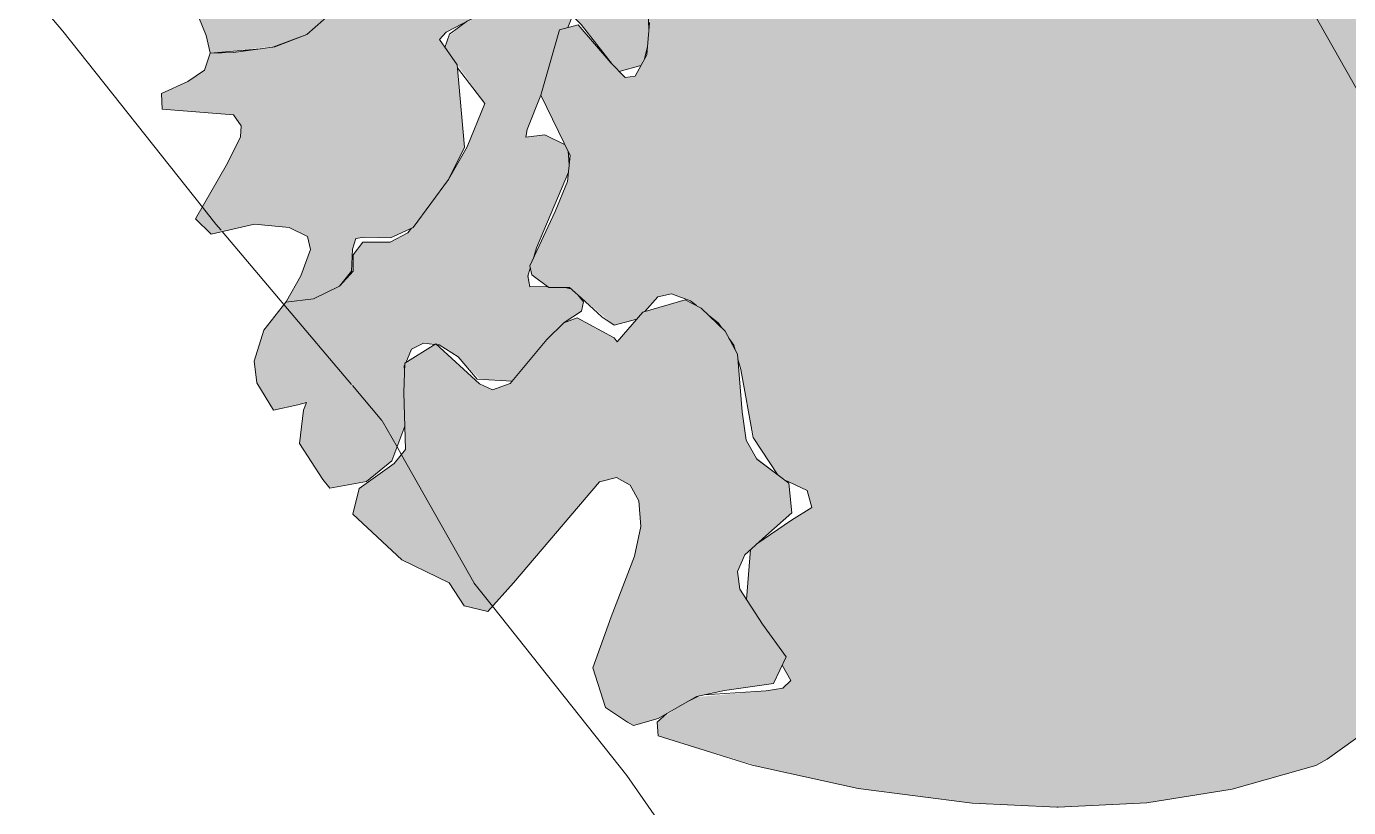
# Model space of a CAD drawing. Header units: metres. Extents: x -490 to 202, y -217 to 332.
# Drawn here: x -70.85 to -61.78, y 63.77 to 69.13 of the extents above; entities that cross this region are included whole.
import ezdxf

# ---------------------------------------------------------------- set-up
doc = ezdxf.new("R2010")
doc.units = ezdxf.units.M
doc.layers.add('1 arbol_dwg', color=8, linetype='Continuous', lineweight=9, true_color=0x767676)
doc.layers.add('C-TOPO-MAJR', color=66, linetype='Continuous', lineweight=18, true_color=0x647b04)
doc.layers.add('A-DETL-GENF', color=7, linetype='Continuous', lineweight=9)
doc.layers.add('A-DETL-THIN', color=7, linetype='Continuous', lineweight=9)

# ---------------------------------------------------------------- blocks, each defined once
blk = doc.blocks.new('1 arbol_dwg-V162-PLANTA DE MURO PERIMETRAL')
at = {"layer": 'A-DETL-GENF', "true_color": 0x424c26, "transparency": 33554483}
blk.add_hatch(color=69, dxfattribs=at).paths.add_polyline_path([(-6.486, 4.8401), (-6.219, 4.8688), (-6.0892, 4.9168), (-5.9861, 5.0145), (-5.9264, 5.1063), (-5.9039, 5.2094), (-5.9189, 5.311), (-6.0405, 5.3704), (-6.121, 5.3721), (-6.2046, 5.416), (-6.2745, 5.4955), (-6.3123, 5.5954), (-6.3022, 5.6601), (-6.2491, 5.7161), (-6.1885, 5.7383), (-6.1656, 5.7393), (-6.1328, 5.737), (-6.1014, 5.7272), (-5.7494, 5.5241), (-5.594, 5.4804), (-5.4368, 5.4825), (-5.3992, 5.5876), (-5.4097, 5.6003), (-5.5636, 5.7593), (-5.6568, 5.8972), (-5.6752, 5.9969), (-5.6441, 6.0969), (-5.5796, 6.1768), (-5.5059, 6.2229), (-5.3889, 6.25), (-4.9664, 6.2305), (-4.9385, 6.2289), (-4.906, 6.3389), (-4.9496, 6.4552), (-4.9317, 6.5595), (-4.9171, 6.694), (-4.9493, 6.7954), (-5.0706, 6.8836), (-5.5046, 6.9558), (-5.518, 6.9932), (-5.467, 7.0509), (-5.2947, 7.1476), (-5.1233, 7.2269), (-5.1408, 7.2774), (-5.4226, 7.3779), (-5.4553, 7.4608), (-5.4444, 7.5466), (-5.4099, 7.6729), (-5.4217, 7.8052), (-5.474, 7.9501), (-5.5691, 8.1007), (-5.648, 8.1907), (-5.9852, 7.8228), (-6.2381, 7.4884), (-6.196, 7.3195), (-6.0967, 7.1476), (-6.0096, 6.9395), (-5.9796, 6.8008), (-5.987, 6.6986), (-6.0325, 6.6241), (-6.1161, 6.5771), (-6.2608, 6.5505), (-6.6081, 6.5582), (-6.7028, 6.4935), (-6.7188, 6.4036), (-6.6671, 6.2004), (-6.7147, 6.1021), (-6.7485, 6.0714), (-6.8283, 5.8992), (-6.8541, 5.4768), (-6.8551, 5.3064), (-6.7569, 5.1886), (-6.6314, 5.1224), (-6.5478, 5.0249), (-6.5026, 4.9138), (-6.4864, 4.8416)])
at = {"layer": 'A-DETL-GENF', "true_color": 0x4f7f3f, "transparency": 33554483}
blk.add_hatch(color=87, dxfattribs=at).paths.add_polyline_path([(-2.9959, 1.7353), (-2.6313, 1.7538), (-2.2801, 1.8101), (-1.935, 1.9067), (-1.8881, 1.9334), (-1.5926, 2.1464), (-1.5028, 2.1259), (-1.3912, 2.132), (-1.2448, 2.2207), (-1.1529, 2.43), (-1.1286, 2.8007), (-1.0961, 2.8211), (-1.0513, 2.7946), (-0.8564, 2.5984), (-0.7055, 2.601), (-0.6445, 2.7575), (-0.6173, 2.7886), (-0.4998, 2.8561), (-0.3192, 2.9842), (-0.148, 3.2129), (-0.0052, 3.6578), (-0.1793, 3.943), (-0.1427, 3.9761), (0.2521, 4.1075), (0.3527, 4.1876), (0.4149, 4.2823), (0.3976, 4.5067), (0.2698, 4.7494), (0.2702, 4.8605), (0.3076, 4.9547), (0.3726, 5.0136), (0.5181, 5.0987), (0.5896, 5.1941), (0.5977, 5.3292), (0.5791, 5.688), (0.5277, 5.9481), (0.3519, 6.1201), (-0.2074, 6.3087), (-0.2289, 6.3473), (-0.2037, 6.3773), (-0.0839, 6.4388), (0.1801, 6.5473), (0.1608, 6.6334), (-0.0504, 6.7062), (-0.072, 6.7644), (-0.1636, 6.9763), (-0.3448, 7.1878), (-0.8945, 7.5401), (-0.963, 7.5135), (-0.9437, 7.394), (-0.8932, 7.2025), (-0.9789, 6.8774), (-0.9907, 6.6652), (-0.998, 6.3498), (-1.0225, 6.3395), (-1.0859, 6.3587), (-1.1818, 6.44), (-1.2714, 6.5724), (-1.5002, 6.9643), (-1.5489, 6.9861), (-1.6301, 6.9371), (-1.6716, 6.7936), (-1.7114, 6.8321), (-1.8034, 6.9488), (-1.8372, 6.9313), (-1.9126, 6.7722), (-1.9982, 6.6692), (-2.1013, 6.6154), (-2.1675, 6.6159), (-2.202, 6.6532), (-2.202, 6.7359), (-2.1865, 6.87), (-2.215, 6.9075), (-2.2677, 6.8987), (-2.5442, 6.7936), (-2.9825, 6.8481), (-3.3784, 6.8308), (-3.6081, 6.9621), (-3.7505, 7.0118), (-3.9259, 7.1241), (-3.9952, 7.0843), (-3.9792, 6.9966), (-3.8584, 6.8259), (-3.8597, 6.7571), (-3.8978, 6.7182), (-3.9416, 6.7272), (-4.0879, 6.8199), (-4.1833, 6.7721), (-4.3076, 6.61), (-4.4604, 6.3793), (-4.5128, 6.3333), (-4.5887, 6.2206), (-4.594, 6.1261), (-4.5074, 6.0338), (-4.4179, 6.0064), (-4.2704, 5.8091), (-4.1986, 5.6828), (-4.2322, 5.6353), (-4.4731, 5.3606), (-4.5527, 5.3362), (-4.6949, 5.3456), (-4.7488, 5.3412), (-4.7792, 5.2461), (-4.705, 5.1023), (-4.6785, 4.9671), (-4.6897, 4.834), (-4.7373, 4.7464), (-4.7778, 4.74), (-4.8376, 4.801), (-4.9719, 4.9577), (-5.0489, 4.9368), (-5.1251, 4.6675), (-5.0045, 4.4189), (-5.0153, 4.3122), (-5.0662, 4.1879), (-5.1705, 3.965), (-5.1632, 3.9283), (-5.0928, 3.8751), (-5.0074, 3.8754), (-4.8241, 3.721), (-4.7307, 3.7448), (-4.6435, 3.8374), (-4.5875, 3.8488), (-4.5095, 3.8206), (-4.4477, 3.7742), (-4.3662, 3.6955), (-4.3308, 3.6384), (-4.3164, 3.6016), (-4.271, 3.3629), (-4.2452, 3.2475), (-4.151, 3.105), (-4.0926, 3.07), (-4.0297, 3.0399), (-4.0098, 2.9699), (-4.2365, 2.8198), (-4.2623, 2.7963), (-4.2789, 2.5909), (-4.1674, 2.4252), (-4.1162, 2.3541), (-4.1318, 2.3209), (-4.096, 2.2577), (-4.1293, 2.2254), (-4.1973, 2.2152), (-4.4849, 2.1887), (-4.5527, 2.1519), (-4.6298, 2.1001), (-4.6464, 2.0853), (-4.6425, 2.0296), (-4.2129, 1.8987), (-3.8196, 1.8128), (-3.3498, 1.7518), (-3.0009, 1.7354)])
at = {"layer": 'A-DETL-GENF', "true_color": 0x004c00, "transparency": 33554483}
blk.add_hatch(color=98, dxfattribs=at).paths.add_polyline_path([(-5.9946, 3.0494), (-5.8428, 3.0767), (-5.7393, 3.1612), (-5.6849, 3.3041), (-5.6877, 3.5516), (-5.6856, 3.5634), (-5.6576, 3.6215), (-5.6084, 3.6467), (-5.5444, 3.6388), (-5.4663, 3.5895), (-5.3775, 3.4978), (-5.2433, 3.4899), (-5.0928, 3.6688), (-4.9992, 3.7512), (-4.9581, 3.7785), (-4.9494, 3.8165), (-5.002, 3.8706), (-5.0262, 3.8753), (-5.1706, 3.8789), (-5.1758, 3.9377), (-5.1705, 3.965), (-5.1437, 4.0387), (-5.0113, 4.3509), (-5.0109, 4.4109), (-5.0153, 4.4412), (-5.0257, 4.4627), (-5.1086, 4.5046), (-5.1868, 4.4944), (-5.1813, 4.5256), (-5.1251, 4.6675), (-5.0489, 4.9368), (-5.0139, 4.9463), (-4.9951, 4.9936), (-4.9427, 4.9368), (-4.8029, 4.7656), (-4.714, 4.7893), (-4.695, 4.834), (-4.6868, 4.8686), (-4.6824, 4.9671), (-4.6897, 5.0244), (-4.71, 5.1023), (-4.7181, 5.1277), (-4.7792, 5.2461), (-4.7727, 5.2666), (-4.7971, 5.3241), (-4.7634, 5.3501), (-4.5332, 5.3405), (-4.4731, 5.3662), (-4.4634, 5.3716), (-4.3987, 5.4461), (-4.5285, 5.724), (-4.4999, 5.8293), (-4.4545, 5.9521), (-4.4937, 6.0296), (-4.5887, 6.0612), (-4.6041, 6.0957), (-4.5887, 6.2206), (-4.5808, 6.2323), (-4.5527, 6.3076), (-4.5074, 6.3667), (-4.5289, 6.4652), (-4.6281, 6.4956), (-4.7689, 6.6041), (-4.9091, 6.5893), (-4.9104, 6.5595), (-4.8626, 6.2382), (-4.9202, 5.9716), (-4.9819, 5.8912), (-5.1697, 5.6886), (-5.1573, 5.6042), (-5.0418, 5.4915), (-5.0259, 5.4606), (-4.9887, 5.4251), (-4.9887, 5.3332), (-5.013, 5.2291), (-5.0633, 5.1483), (-5.0961, 5.1237), (-5.1464, 5.086), (-5.3642, 5.0061), (-5.4391, 4.9641), (-5.505, 4.9089), (-5.5202, 4.8643), (-5.3554, 4.6332), (-5.4391, 4.4365), (-5.505, 4.3204), (-5.6725, 4.1003), (-5.7459, 4.0627), (-5.8584, 4.0627), (-5.8977, 4.0105), (-5.9053, 3.935), (-5.9536, 3.881), (-6.0615, 3.8294), (-6.1753, 3.8154), (-6.2652, 3.6998), (-6.3053, 3.5726), (-6.295, 3.4829), (-6.2265, 3.3707), (-6.0903, 3.4025), (-6.1024, 3.3702), (-6.1195, 3.2325), (-6.0232, 3.0855)])
at = {"layer": 'A-DETL-GENF', "true_color": 0x2f4c26, "transparency": 33554483}
for points in [[(-6.1753, 3.8154), (-6.0615, 3.8294), (-5.9536, 3.881), (-5.9053, 3.9426), (-5.9008, 4.0328), (-5.8866, 4.0769), (-5.8527, 4.0831), (-5.7447, 4.0798), (-5.6508, 4.1231), (-5.505, 4.3204), (-5.4391, 4.4534), (-5.4701, 4.7921), (-5.543, 4.8973), (-5.5146, 4.9267), (-5.323, 5.0278), (-5.0842, 5.1288), (-5.0418, 5.1875), (-4.9986, 5.278), (-4.9887, 5.3882), (-5.049, 5.5054), (-5.1903, 5.6344), (-5.1896, 5.6886), (-5.1389, 5.7593), (-4.9039, 6.0177), (-4.8922, 6.1772), (-4.9634, 6.2202), (-5.3889, 6.25), (-5.5059, 6.2229), (-5.5951, 6.1626), (-5.6483, 6.0913), (-5.6567, 6.0437), (-5.6441, 5.8711), (-5.5636, 5.7593), (-5.3386, 5.5268), (-5.3894, 5.4922), (-5.4701, 5.4757), (-5.594, 5.4804), (-5.7494, 5.5241), (-6.1328, 5.737), (-6.2138, 5.7328), (-6.2647, 5.6947), (-6.3083, 5.5719), (-6.2623, 5.4774), (-6.1885, 5.404), (-6.1038, 5.3696), (-6.0053, 5.3745), (-5.9527, 5.3635), (-5.9179, 5.3103), (-5.9039, 5.2094), (-5.9264, 5.1063), (-5.9861, 5.0084), (-6.0892, 4.9168), (-6.2201, 4.8663), (-6.3912, 4.843), (-6.486, 4.8401), (-6.5096, 4.7705), (-6.5779, 4.7235), (-6.6864, 4.6743), (-6.6847, 4.6102), (-6.3907, 4.5866), (-6.3586, 4.5408), (-6.3617, 4.4955), (-6.4147, 4.3875), (-6.5463, 4.1589), (-6.4824, 4.0952), (-6.3041, 4.1367), (-6.1609, 4.1231), (-6.0861, 4.086), (-6.0729, 4.0316), (-6.113, 3.9238), (-6.173, 3.8192)], [(-4.7444, 2.0725), (-4.6425, 2.1001), (-4.4849, 2.191), (-4.3694, 2.216), (-4.1674, 2.2452), (-4.1162, 2.3541), (-4.2129, 2.4886), (-4.306, 2.633), (-4.3161, 2.7057), (-4.2855, 2.7753), (-4.0926, 2.9482), (-4.1045, 3.0703), (-4.2424, 3.1797), (-4.2807, 3.2475), (-4.2964, 3.3629), (-4.3164, 3.6016), (-4.3662, 3.6955), (-4.4651, 3.791), (-4.5319, 3.8247), (-4.7053, 3.7742), (-4.8113, 3.6519), (-4.8241, 3.6685), (-4.9757, 3.7512), (-5.0311, 3.73), (-5.1009, 3.6608), (-5.2514, 3.4802), (-5.3241, 3.454), (-5.3775, 3.4782), (-5.5579, 3.643), (-5.6856, 3.5634), (-5.6892, 3.4434), (-5.682, 3.2091), (-5.7286, 3.1505), (-5.8726, 3.0483), (-5.899, 2.9424), (-5.697, 2.7539), (-5.5031, 2.6598), (-5.4415, 2.5651), (-5.3437, 2.5418), (-5.2381, 2.6598), (-4.8835, 3.0754), (-4.8146, 3.093), (-4.7582, 3.0616), (-4.7225, 2.9971), (-4.7144, 2.8912), (-4.7393, 2.7692), (-4.9121, 2.3094), (-4.8587, 2.1462), (-4.7682, 2.0853)]]:
    blk.add_hatch(color=89, dxfattribs=at).paths.add_polyline_path(points)
at = {"layer": 'A-DETL-THIN', "color": 76, "true_color": 0x3f7f00}
for p, q in [((-4.6808, 4.9402), (-4.6843, 4.9967)), ((-6.2292, 4.8651), (-6.0892, 4.9168)), ((-4.6991, 4.8168), (-4.6868, 4.8686)), ((-4.8029, 4.7656), (-4.714, 4.7893)), ((-5.0082, 4.3819), (-5.0135, 4.4374)), ((-5.002, 3.8706), (-5.0262, 3.8753)), ((-4.2623, 2.7963), (-4.2789, 2.5909)), ((-4.4768, 2.1927), (-4.512, 2.1753))]:
    blk.add_line(p, q, dxfattribs=at)
at = {"layer": 'A-DETL-THIN', "color": 76, "true_color": 0x3f7f00, "flags": 128}
for points in [[(-6.5478, 5.0249), (-6.5026, 4.9138), (-6.4864, 4.8416), (-6.486, 4.8401), (-6.279, 4.8583)], [(-4.6063, 2.1209), (-4.6464, 2.0853), (-4.6425, 2.0296), (-4.2558, 1.9081), (-3.8196, 1.8128), (-3.3498, 1.7518), (-3.0009, 1.7354), (-2.9959, 1.7353), (-2.6313, 1.7538), (-2.2801, 1.8101), (-1.935, 1.9067), (-1.8881, 1.9334), (-1.5926, 2.1464)], [(-4.6785, 4.9671), (-4.6897, 4.834), (-4.7373, 4.7464), (-4.7778, 4.74), (-4.8376, 4.801), (-4.9719, 4.9577), (-5.0489, 4.9368), (-5.1251, 4.6675), (-5.0045, 4.4189), (-5.0153, 4.3122), (-5.0662, 4.1879), (-5.1705, 3.965), (-5.1632, 3.9283), (-5.0928, 3.8751), (-5.0074, 3.8754), (-4.959, 3.8329), (-4.8745, 3.7552), (-4.8241, 3.721), (-4.7307, 3.7448)], [(-5.9861, 5.0084), (-6.0892, 4.9168), (-6.2201, 4.8663), (-6.3912, 4.843), (-6.486, 4.8401), (-6.5096, 4.7705), (-6.5779, 4.7235), (-6.6864, 4.6743), (-6.6847, 4.6102), (-6.3907, 4.5866), (-6.3586, 4.5408), (-6.3617, 4.4955), (-6.4147, 4.3875), (-6.5463, 4.1589), (-6.4824, 4.0952), (-6.3041, 4.1367), (-6.1609, 4.1231), (-6.0861, 4.086), (-6.0729, 4.0316), (-6.113, 3.9238), (-6.173, 3.8192), (-6.1753, 3.8154), (-6.0615, 3.8294), (-5.9536, 3.881), (-5.9053, 3.9426), (-5.9008, 4.0328), (-5.8866, 4.0769), (-5.8527, 4.0831), (-5.7447, 4.0798), (-5.6508, 4.1231), (-5.505, 4.3204), (-5.4391, 4.4534), (-5.4701, 4.7921), (-5.543, 4.8973), (-5.5146, 4.9267), (-5.323, 5.0278)], [(-5.4267, 4.9731), (-5.5016, 4.9187), (-5.5202, 4.8643)], [(-5.0139, 4.9463), (-4.9951, 4.9936), (-4.9594, 4.9581), (-4.8309, 4.7942)], [(-5.4691, 4.7807), (-5.3554, 4.6332), (-5.4287, 4.4549), (-5.505, 4.3204)], [(-5.0257, 4.4627), (-5.1086, 4.5046), (-5.1868, 4.4944), (-5.1813, 4.5256), (-5.125, 4.6672)], [(-5.1576, 3.9926), (-5.1437, 4.0387), (-5.0113, 4.3509)], [(-5.6576, 4.1199), (-5.6725, 4.1003), (-5.7459, 4.0627), (-5.8584, 4.0627), (-5.8977, 4.0105), (-5.8984, 3.9426), (-5.9536, 3.881)], [(-5.0992, 3.88), (-5.1706, 3.8789), (-5.1787, 3.9226), (-5.1687, 3.9558)], [(-6.1753, 3.8154), (-6.2652, 3.6998), (-6.3053, 3.5726), (-6.295, 3.4829), (-6.2265, 3.3707), (-6.1258, 3.3926), (-6.0903, 3.4025), (-6.1024, 3.3702), (-6.1195, 3.2325), (-6.0232, 3.0855), (-5.9946, 3.0494), (-5.8428, 3.0767), (-5.7393, 3.1612), (-5.6849, 3.3041)], [(-5.0299, 3.7305), (-5.0291, 3.7313), (-4.9581, 3.7785), (-4.9494, 3.8165), (-4.9745, 3.8465)], [(-4.6971, 3.7765), (-4.6435, 3.8374), (-4.5875, 3.8488), (-4.5095, 3.8206), (-4.485, 3.801)], [(-4.4302, 3.7573), (-4.3948, 3.729), (-4.3817, 3.7105)], [(-5.6816, 3.5658), (-5.6576, 3.6215), (-5.6084, 3.6467), (-5.5613, 3.6409)], [(-4.3511, 3.6672), (-4.3308, 3.6384), (-4.3252, 3.6182)], [(-5.5548, 3.6401), (-5.5444, 3.6388), (-5.4663, 3.5895), (-5.387, 3.4984), (-5.2433, 3.4899)], [(-5.6865, 3.5326), (-5.6877, 3.5516), (-5.6858, 3.5562)], [(-4.3146, 3.5806), (-4.3024, 3.5373), (-4.252, 3.2577), (-4.151, 3.105)], [(-4.1247, 3.0853), (-4.0297, 3.0399), (-4.0098, 2.9699), (-4.0941, 2.9172), (-4.2365, 2.8198)], [(-4.1318, 2.3209), (-4.096, 2.2577), (-4.1293, 2.2254), (-4.1973, 2.2152), (-4.4534, 2.1978)]]:
    blk.add_lwpolyline(points, dxfattribs=at)
blk.add_lwpolyline([(-4.8835, 3.0754), (-4.8146, 3.093), (-4.7582, 3.0616), (-4.7225, 2.9971), (-4.7144, 2.8912), (-4.7393, 2.7692), (-4.8354, 2.5194), (-4.9121, 2.3094), (-4.8587, 2.1462), (-4.7682, 2.0853), (-4.7444, 2.0725), (-4.6425, 2.1001), (-4.4849, 2.191), (-4.3694, 2.216), (-4.1674, 2.2452), (-4.1162, 2.3541), (-4.2129, 2.4886), (-4.306, 2.633), (-4.3161, 2.7057), (-4.2855, 2.7753), (-4.1995, 2.8534), (-4.0926, 2.9482), (-4.1045, 3.0703), (-4.236, 3.1685), (-4.2807, 3.2475), (-4.2964, 3.3629), (-4.3164, 3.6016), (-4.3662, 3.6955), (-4.4651, 3.791), (-4.5319, 3.8247), (-4.7053, 3.7742), (-4.8113, 3.6519), (-4.8241, 3.6685), (-4.9757, 3.7512), (-5.0311, 3.73), (-5.1009, 3.6608), (-5.2514, 3.4802), (-5.3241, 3.454), (-5.3775, 3.4782), (-5.5579, 3.643), (-5.6856, 3.5634), (-5.6892, 3.4434), (-5.682, 3.2091), (-5.7286, 3.1505), (-5.8726, 3.0483), (-5.899, 2.9424), (-5.697, 2.7539), (-5.5031, 2.6598), (-5.4415, 2.5651), (-5.3437, 2.5418), (-5.2381, 2.6598)], close=True, dxfattribs=at)

msp = doc.modelspace()

# ---------------------------------------------------------------- linework, layer by layer
at = {"layer": 'C-TOPO-MAJR', "color": 9, "true_color": 0xcbd3ab}
for p, q in [((-70.8533, 69.3943), (-70.604, 69.0996)), ((-70.604, 69.0996), (-69.6465, 67.8921)), ((-69.5105, 67.7239), (-69.087, 67.2234)), ((-69.087, 67.2234), (-68.6229, 66.6748)), ((-68.6175, 66.6684), (-68.4141, 66.428)), ((-68.4128, 66.4257), (-68.3109, 66.2456)), ((-68.3109, 66.2456), (-68.281, 66.1928)), ((-68.281, 66.1928), (-67.7844, 65.3157)), ((-67.7831, 65.314), (-67.6558, 65.1535)), ((-67.6558, 65.1535), (-66.7336, 63.9905))]:
    msp.add_line(p, q, dxfattribs=at)
at = {"layer": 'C-TOPO-MAJR', "color": 9, "true_color": 0xcbd3ab, "flags": 128}
for points in [[(-63.757, 72.2903), (-62.7658, 70.5394), (-61.0967, 67.5912), (-59.7479, 65.5647)], [(-69.6465, 67.8921), (-69.5532, 67.7744), (-69.5182, 67.733)], [(-66.7336, 63.9905), (-65.4819, 62.1876), (-64.4275, 60.7), (-63.3731, 59.2123)]]:
    msp.add_lwpolyline(points, dxfattribs=at)

# ---------------------------------------------------------------- block references
at = {"layer": '1 arbol_dwg', "color": 76, "true_color": 0x3f7f00, "xscale": 1.666666666666651, "yscale": 1.666666666666651, "zscale": 1.666666666666651}
msp.add_blockref('1 arbol_dwg-V162-PLANTA DE MURO PERIMETRAL', (-58.7819, 60.881), dxfattribs=at)

doc.saveas('drawing.dxf')
